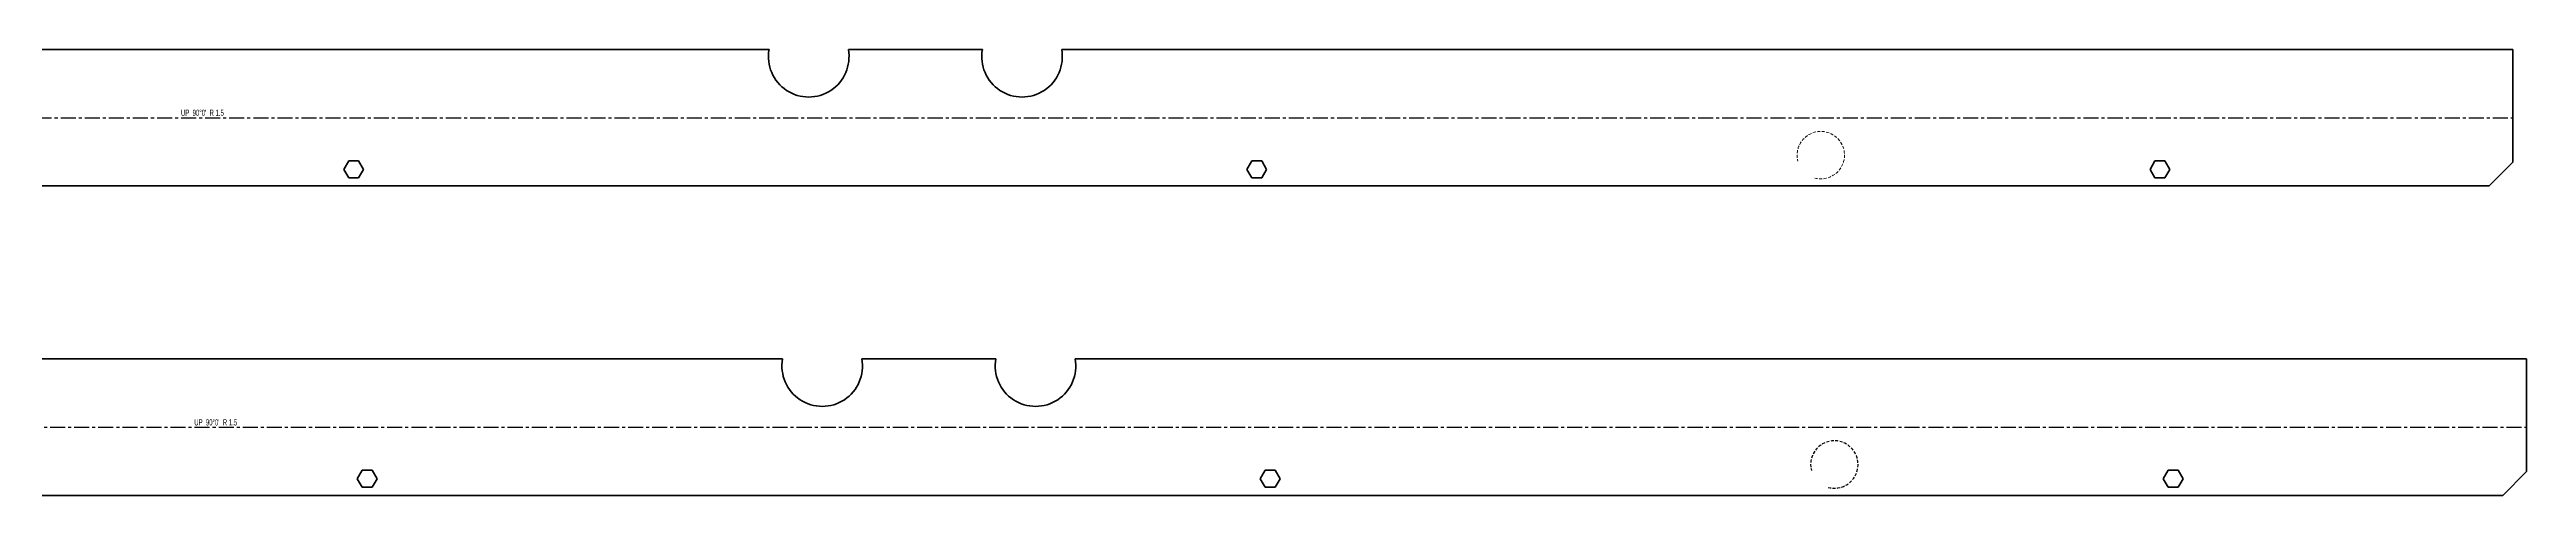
# Model space of a CAD drawing. Header units: millimetres. Extents: x -1419 to 1914, y -1040 to 2564.
# Drawn here: x 869 to 1914, y 2325 to 2513 of the extents above; entities that cross this region are included whole.
import ezdxf

# ---------------------------------------------------------------- set-up
doc = ezdxf.new("R2010")
doc.units = ezdxf.units.MM
doc.linetypes.add('CENTER', pattern=[10.16, 6.35, -1.27, 1.27, -1.27])
doc.linetypes.add('HIDDEN', pattern=[1.905, 1.27, -0.635])
doc.layers.add('FORMAT', color=7, linetype='Continuous')
doc.styles.add('SLDTEXTSTYLE0', font='TXT', dxfattribs={"width": 0.572187})

msp = doc.modelspace()

# ---------------------------------------------------------------- linework, layer by layer
at = {"color": 7, "linetype": 'Continuous', "lineweight": 35}
for p, q in [((-40.3, 2513.1), (1173, 2513.1)), ((1206.5, 2513.1), (1263, 2513.1)), ((1296.5, 2513.1), (1908.7, 2513.1)), ((1908.7, 2513.1), (1908.7, 2465.6)), ((995.6, 2466.2), (993.6, 2462.6)), ((993.6, 2462.6), (995.6, 2459)), ((999.8, 2466.2), (995.6, 2466.2)), ((995.6, 2459), (999.8, 2459)), ((1001.9, 2462.6), (999.8, 2466.2)), ((999.8, 2459), (1001.9, 2462.6)), ((1376.6, 2466.2), (1374.6, 2462.6)), ((1374.6, 2462.6), (1376.6, 2459)), ((1380.8, 2466.2), (1376.6, 2466.2)), ((1376.6, 2459), (1380.8, 2459)), ((1382.9, 2462.6), (1380.8, 2466.2)), ((1380.8, 2459), (1382.9, 2462.6)), ((1757.6, 2466.2), (1755.6, 2462.6)), ((1755.6, 2462.6), (1757.6, 2459)), ((1761.8, 2466.2), (1757.6, 2466.2)), ((1757.6, 2459), (1761.8, 2459)), ((1763.9, 2462.6), (1761.8, 2466.2)), ((1761.8, 2459), (1763.9, 2462.6)), ((1898.7, 2455.6), (1908.7, 2465.6)), ((-30.3, 2455.6), (1898.7, 2455.6)), ((-34.6, 2382.7), (1178.7, 2382.7)), ((1212.1, 2382.7), (1268.7, 2382.7)), ((1302.1, 2382.7), (1914.4, 2382.7)), ((1914.4, 2382.7), (1914.4, 2335.2)), ((1001.3, 2335.8), (999.2, 2332.2)), ((999.2, 2332.2), (1001.3, 2328.6)), ((1005.5, 2335.8), (1001.3, 2335.8)), ((1007.6, 2332.2), (1005.5, 2335.8)), ((1005.5, 2328.6), (1007.6, 2332.2)), ((1382.3, 2335.8), (1380.2, 2332.2)), ((1380.2, 2332.2), (1382.3, 2328.6)), ((1386.5, 2335.8), (1382.3, 2335.8)), ((1388.6, 2332.2), (1386.5, 2335.8)), ((1386.5, 2328.6), (1388.6, 2332.2)), ((1763.3, 2335.8), (1761.2, 2332.2)), ((1761.2, 2332.2), (1763.3, 2328.6)), ((1767.5, 2335.8), (1763.3, 2335.8)), ((1769.6, 2332.2), (1767.5, 2335.8)), ((1767.5, 2328.6), (1769.6, 2332.2)), ((1904.4, 2325.2), (1914.4, 2335.2)), ((-24.6, 2325.2), (1904.4, 2325.2)), ((1001.3, 2328.6), (1005.5, 2328.6)), ((1382.3, 2328.6), (1386.5, 2328.6)), ((1763.3, 2328.6), (1767.5, 2328.6))]:
    msp.add_line(p, q, dxfattribs=at)
at = {"color": 7, "linetype": 'CENTER'}
for p, q in [((-40.3, 2484.3), (1908.7, 2484.3)), ((-34.6, 2353.9), (1914.4, 2353.9))]:
    msp.add_line(p, q, dxfattribs=at)
at = {"color": 7, "linetype": 'Continuous', "lineweight": 35}
for centre in [(1189.7, 2510.1), (1279.7, 2510.1), (1195.4, 2379.7), (1285.4, 2379.7)]:
    msp.add_arc(centre, 17, 169.8358, 10.1642, dxfattribs=at)
at = {"color": 7, "linetype": 'HIDDEN', "lineweight": 18}
msp.add_arc((1616.7, 2468.6), 10, 255, 195, dxfattribs=at)
at = {"layer": 'FORMAT', "linetype": 'HIDDEN'}
msp.add_arc((1622.4, 2338.2), 10, 255, 195, dxfattribs=at)

# ---------------------------------------------------------------- texts
at = {"color": 7, "linetype": 'Continuous', "lineweight": 0, "insert": (933.9, 2487.8), "char_height": 2.646, "attachment_point": 2, "style": 'SLDTEXTSTYLE0'}
msp.add_mtext("UP  90°0'  R 1.5", dxfattribs=at)
at = {"layer": 'FORMAT', "insert": (939.5, 2357.3), "char_height": 2.646, "attachment_point": 2, "style": 'SLDTEXTSTYLE0'}
msp.add_mtext("UP  90°0'  R 1.5", dxfattribs=at)

doc.saveas('drawing.dxf')
